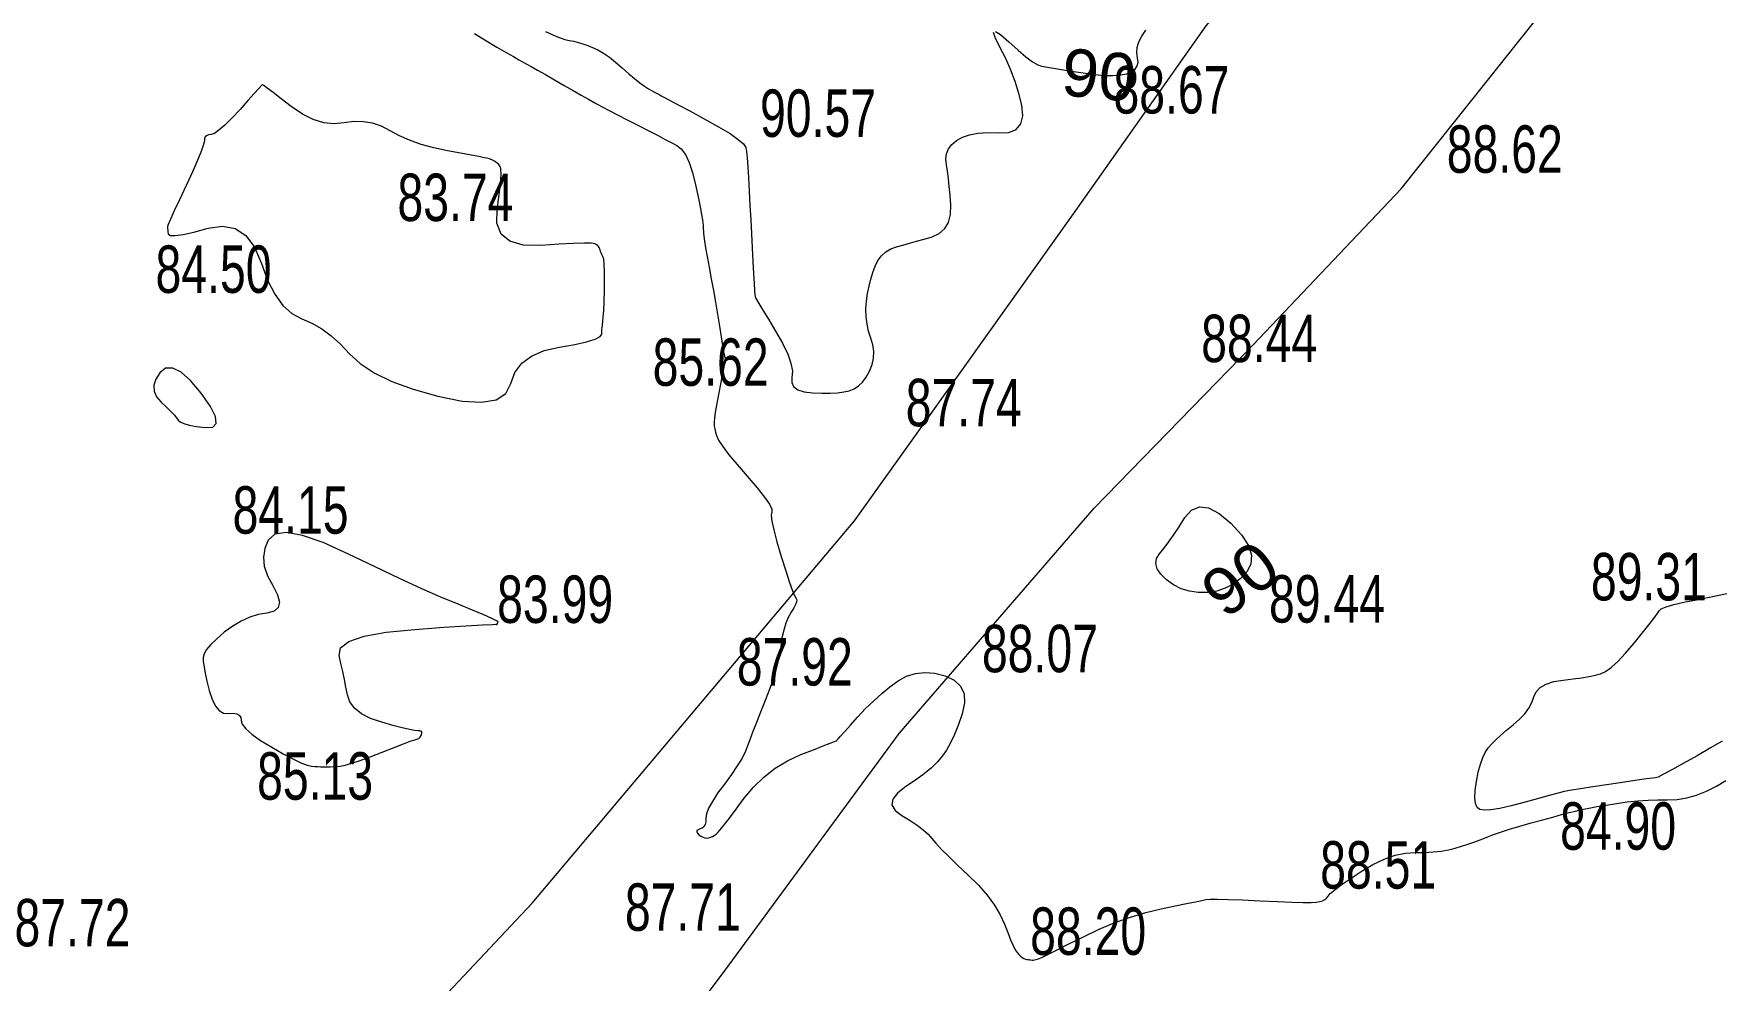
# Model space of a CAD drawing. Header units: metres. Extents: x 431726 to 434411, y 2469261 to 2472412.
# Drawn here: x 433354.3 to 433496.6, y 2471728.1 to 2471807.9 of the extents above; entities that cross this region are included whole.
import ezdxf
from ezdxf.enums import TextEntityAlignment as Align

# ---------------------------------------------------------------- set-up
doc = ezdxf.new("R2010")
doc.units = ezdxf.units.M
doc.header["$MEASUREMENT"] = 0
for name, color, linetype, lineweight in [('CAO DO', 8, 'Continuous', 18), ('duong nhua-ks', 8, 'Continuous', 18), ('MH_DongMuc', 8, 'Continuous', 18), ('MH_DongMuc_Con', 8, 'Continuous', 18)]:
    doc.layers.add(name, color=color, linetype=linetype, lineweight=lineweight)
doc.styles.get("Standard").update_dxf_attribs({"font": 'arial.ttf'})

msp = doc.modelspace()

# ---------------------------------------------------------------- linework, layer by layer
at = {"layer": 'duong nhua-ks', "color": 8, "lineweight": 0}
for points in [[(433368.33, 2471556.01), (433362.87, 2471564.74), (433357.7, 2471576.06), (433353.59, 2471590.62), (433351.42, 2471603.51), (433351.04, 2471615.11), (433352.76, 2471628.58), (433355.38, 2471640.64), (433357.55, 2471646.91), (433364.81, 2471658.81), (433379.7, 2471682.97), (433394.74, 2471705.12), (433412.62, 2471728.84), (433427.36, 2471748.89), (433443.82, 2471767.89), (433457.22, 2471781.68), (433469.72, 2471794.85), (433488.35, 2471818.26), (433505.56, 2471838.7), (433519.47, 2471858.22), (433538.03, 2471883.43), (433551.65, 2471901.7), (433556.9, 2471909.5), (433562.65, 2471919.21)], [(433279.23, 2471625.59), (433293.35, 2471635.18), (433311.92, 2471649.87), (433331.01, 2471667.22), (433349.58, 2471686.45), (433369.7, 2471706.2), (433396.39, 2471734.57), (433409.85, 2471750.52), (433423.6, 2471766.84), (433429.29, 2471774.81), (433442.06, 2471792.73), (433453.25, 2471808.58), (433465.72, 2471823.36), (433482.51, 2471844.12), (433498.96, 2471862.2), (433513.62, 2471877.63), (433525.68, 2471891.33), (433536.97, 2471905.48), (433541.88, 2471912.86)], [(433279.23, 2471625.59), (433293.35, 2471635.18), (433311.92, 2471649.87), (433331.01, 2471667.22), (433349.58, 2471686.45), (433369.7, 2471706.2), (433396.39, 2471734.57), (433409.85, 2471750.52), (433423.6, 2471766.84), (433429.29, 2471774.81), (433442.06, 2471792.73), (433453.25, 2471808.58), (433465.72, 2471823.36), (433482.51, 2471844.12), (433495.37, 2471858.25)], [(433368.33, 2471556.01), (433362.87, 2471564.74), (433357.7, 2471576.06), (433353.59, 2471590.62), (433351.42, 2471603.51), (433351.04, 2471615.11), (433352.76, 2471628.58), (433355.38, 2471640.64), (433357.55, 2471646.91), (433364.81, 2471658.81), (433379.7, 2471682.97), (433394.74, 2471705.12), (433412.62, 2471728.84), (433427.36, 2471748.89), (433443.82, 2471767.89), (433457.22, 2471781.68), (433469.72, 2471794.85), (433488.35, 2471818.26), (433505.56, 2471838.7), (433510.07, 2471845.03)]]:
    msp.add_lwpolyline(points, dxfattribs=at)
at = {"layer": 'MH_DongMuc', "color": 8, "lineweight": 0, "elevation": 90}
for points in [[(433397.53, 2471808.12), (433398.13, 2471807.83), (433398.67, 2471807.6), (433399.14, 2471807.44), (433399.53, 2471807.35), (433399.9, 2471807.28), (433400.28, 2471807.18), (433400.67, 2471807.07), (433401.08, 2471806.93), (433401.5, 2471806.77), (433401.95, 2471806.57), (433402.42, 2471806.29), (433402.92, 2471805.94), (433403.44, 2471805.53), (433404, 2471805.04), (433404.54, 2471804.55), (433405.03, 2471804.13), (433405.47, 2471803.78), (433405.87, 2471803.49), (433406.22, 2471803.28), (433406.52, 2471803.11), (433406.78, 2471802.96), (433406.99, 2471802.85), (433407.16, 2471802.76), (433407.29, 2471802.69), (433407.51, 2471802.57), (433407.99, 2471802.32), (433408.72, 2471801.93), (433409.69, 2471801.41), (433410.91, 2471800.75), (433412.13, 2471800.08), (433413.09, 2471799.5), (433413.79, 2471799.01), (433414.24, 2471798.62), (433414.42, 2471798.33), (433414.47, 2471797.98), (433414.53, 2471797.44), (433414.59, 2471796.7), (433414.65, 2471795.77), (433414.71, 2471794.65), (433414.77, 2471793.43), (433414.84, 2471792.23), (433414.9, 2471791.04), (433414.96, 2471789.87), (433415.02, 2471788.71), (433415.07, 2471787.67), (433415.12, 2471786.85), (433415.15, 2471786.26), (433415.18, 2471785.9), (433415.2, 2471785.76), (433415.22, 2471785.74), (433415.23, 2471785.71), (433415.24, 2471785.69), (433415.24, 2471785.66), (433415.25, 2471785.64), (433415.32, 2471785.51), (433415.52, 2471785.16), (433415.86, 2471784.6), (433416.33, 2471783.83), (433416.93, 2471782.84), (433417.52, 2471781.81), (433417.96, 2471780.9), (433418.23, 2471780.12), (433418.35, 2471779.46), (433418.31, 2471778.93), (433418.29, 2471778.5), (433418.45, 2471778.15), (433418.8, 2471777.89), (433419.34, 2471777.71), (433420.06, 2471777.62), (433420.84, 2471777.59), (433421.53, 2471777.59), (433422.15, 2471777.63), (433422.69, 2471777.7), (433423.15, 2471777.8), (433423.55, 2471777.96), (433423.92, 2471778.21), (433424.26, 2471778.54), (433424.58, 2471778.96), (433424.86, 2471779.46), (433425.08, 2471780.01), (433425.2, 2471780.56), (433425.22, 2471781.12), (433425.15, 2471781.68), (433424.97, 2471782.25), (433424.78, 2471782.83), (433424.65, 2471783.43), (433424.58, 2471784.05), (433424.56, 2471784.69), (433424.61, 2471785.35), (433424.7, 2471786), (433424.82, 2471786.62), (433424.96, 2471787.22), (433425.13, 2471787.78), (433425.33, 2471788.31), (433425.57, 2471788.79), (433425.87, 2471789.19), (433426.23, 2471789.51), (433426.65, 2471789.77), (433427.14, 2471789.94), (433427.66, 2471790.08), (433428.23, 2471790.24), (433428.83, 2471790.42), (433429.46, 2471790.6), (433430.13, 2471790.8), (433430.74, 2471791.07), (433431.2, 2471791.48), (433431.52, 2471792.01), (433431.69, 2471792.67), (433431.71, 2471793.47), (433431.66, 2471794.29), (433431.59, 2471795.04), (433431.52, 2471795.72), (433431.43, 2471796.33), (433431.34, 2471796.87), (433431.29, 2471797.36), (433431.35, 2471797.8), (433431.53, 2471798.21), (433431.81, 2471798.59), (433432.19, 2471798.92), (433432.69, 2471799.2), (433433.29, 2471799.4), (433434.01, 2471799.53), (433434.83, 2471799.58), (433435.75, 2471799.55), (433436.62, 2471799.59), (433437.24, 2471799.84), (433437.63, 2471800.31), (433437.78, 2471800.99), (433437.7, 2471801.89), (433437.46, 2471802.89), (433437.16, 2471803.88), (433436.79, 2471804.86), (433436.35, 2471805.84), (433435.85, 2471806.8), (433435.45, 2471807.59), (433435.33, 2471808.03)], [(433435.48, 2471808.11), (433435.91, 2471807.85), (433436.61, 2471807.24), (433437.39, 2471806.52), (433438.06, 2471805.96), (433438.61, 2471805.55), (433439.05, 2471805.29), (433439.37, 2471805.17), (433439.71, 2471805.12), (433440.21, 2471805.05), (433440.88, 2471804.94), (433441.71, 2471804.8), (433442.7, 2471804.64), (433443.71, 2471804.5), (433444.61, 2471804.41), (433445.38, 2471804.39), (433446.03, 2471804.44), (433446.56, 2471804.54), (433446.97, 2471804.71), (433447.27, 2471804.93), (433447.45, 2471805.2), (433447.52, 2471805.52), (433447.47, 2471805.9), (433447.41, 2471806.32), (433447.45, 2471806.76), (433447.59, 2471807.23), (433447.82, 2471807.72), (433448.16, 2471808.23)], [(433456.13, 2471761.94), (433455.53, 2471761.48), (433454.87, 2471761.14), (433454.15, 2471760.91), (433453.37, 2471760.79), (433452.59, 2471760.79), (433451.85, 2471760.89), (433451.16, 2471761.1), (433450.51, 2471761.42), (433449.91, 2471761.85), (433449.43, 2471762.33), (433449.13, 2471762.79), (433449.02, 2471763.23), (433449.08, 2471763.65), (433449.33, 2471764.06), (433449.69, 2471764.5), (433450.09, 2471765.02), (433450.51, 2471765.63), (433450.97, 2471766.32), (433451.46, 2471767.1), (433452.02, 2471767.74), (433452.69, 2471768.02), (433453.46, 2471767.92), (433454.35, 2471767.46), (433455.35, 2471766.63), (433456.24, 2471765.65), (433456.82, 2471764.75), (433457.08, 2471763.93), (433457.04, 2471763.19), (433456.68, 2471762.52), (433456.13, 2471761.94)], [(433496.79, 2471748.24), (433495.87, 2471747.7), (433494.69, 2471747.02), (433493.5, 2471746.35), (433492.56, 2471745.82), (433491.85, 2471745.45), (433491.39, 2471745.22), (433491.16, 2471745.15), (433490.92, 2471745.13), (433490.4, 2471745.07), (433489.61, 2471744.95), (433488.55, 2471744.8), (433487.22, 2471744.59), (433485.89, 2471744.39), (433484.85, 2471744.23), (433484.09, 2471744.11), (433483.62, 2471744.03), (433483.43, 2471744), (433483.26, 2471743.95), (433482.85, 2471743.84), (433482.19, 2471743.66), (433481.3, 2471743.41), (433480.16, 2471743.09), (433479, 2471742.79), (433478.04, 2471742.57), (433477.28, 2471742.45), (433476.71, 2471742.42), (433476.35, 2471742.48), (433476.12, 2471742.66), (433475.98, 2471742.99), (433475.92, 2471743.46), (433475.95, 2471744.08), (433476.06, 2471744.85), (433476.22, 2471745.63), (433476.41, 2471746.31), (433476.61, 2471746.88), (433476.83, 2471747.34), (433477.07, 2471747.7), (433477.36, 2471748.02), (433477.71, 2471748.37), (433478.12, 2471748.76), (433478.61, 2471749.17), (433479.16, 2471749.62), (433479.7, 2471750.09), (433480.14, 2471750.56), (433480.49, 2471751.03), (433480.75, 2471751.5), (433480.91, 2471751.98), (433481.1, 2471752.41), (433481.45, 2471752.77), (433481.94, 2471753.06), (433482.59, 2471753.27), (433483.39, 2471753.4), (433484.22, 2471753.5), (433484.94, 2471753.6), (433485.57, 2471753.71), (433486.1, 2471753.81), (433486.53, 2471753.92), (433486.94, 2471754.11), (433487.44, 2471754.47), (433488, 2471754.98), (433488.64, 2471755.66), (433489.36, 2471756.51), (433490.05, 2471757.36), (433490.6, 2471758.05), (433491.02, 2471758.6), (433491.31, 2471759), (433491.47, 2471759.24), (433491.66, 2471759.41), (433492.08, 2471759.59), (433492.71, 2471759.78), (433493.56, 2471759.98), (433494.63, 2471760.18), (433495.69, 2471760.38), (433496.55, 2471760.55), (433497.2, 2471760.7)]]:
    msp.add_lwpolyline(points, dxfattribs=at)
at = {"layer": 'MH_DongMuc_Con', "color": 8, "lineweight": 0}
for points, elevation in [([(433391.53, 2471807.94), (433392.49, 2471807.35), (433393.42, 2471806.8), (433394.19, 2471806.35), (433394.82, 2471805.99), (433395.28, 2471805.72), (433395.59, 2471805.54), (433395.89, 2471805.38), (433396.3, 2471805.15), (433396.84, 2471804.84), (433397.51, 2471804.47), (433398.29, 2471804.02), (433399.11, 2471803.56), (433399.86, 2471803.14), (433400.54, 2471802.75), (433401.15, 2471802.41), (433401.69, 2471802.1), (433402.24, 2471801.79), (433402.88, 2471801.45), (433403.6, 2471801.07), (433404.41, 2471800.65), (433405.3, 2471800.2), (433406.19, 2471799.75), (433406.96, 2471799.35), (433407.62, 2471799.01), (433408.17, 2471798.73), (433408.61, 2471798.49), (433408.98, 2471798.2), (433409.32, 2471797.72), (433409.63, 2471797.05), (433409.92, 2471796.21), (433410.18, 2471795.18), (433410.4, 2471794.16), (433410.57, 2471793.32), (433410.69, 2471792.67), (433410.77, 2471792.22), (433410.8, 2471791.95), (433410.81, 2471791.77), (433410.82, 2471791.6), (433410.83, 2471791.43), (433410.84, 2471791.26), (433410.85, 2471791.09), (433410.87, 2471790.84), (433410.94, 2471790.43), (433411.03, 2471789.86), (433411.16, 2471789.12), (433411.33, 2471788.23), (433411.51, 2471787.25), (433411.69, 2471786.26), (433411.86, 2471785.27), (433412.02, 2471784.27), (433412.19, 2471783.26), (433412.33, 2471782.35), (433412.46, 2471781.62), (433412.55, 2471781.09), (433412.62, 2471780.75), (433412.66, 2471780.61), (433412.69, 2471780.54), (433412.69, 2471780.46), (433412.69, 2471780.35), (433412.67, 2471780.21), (433412.63, 2471780.06), (433412.58, 2471779.82), (433412.5, 2471779.46), (433412.4, 2471778.98), (433412.29, 2471778.36), (433412.15, 2471777.62), (433412.01, 2471776.89), (433411.9, 2471776.27), (433411.82, 2471775.79), (433411.77, 2471775.44), (433411.74, 2471775.21), (433411.74, 2471775.03), (433411.76, 2471774.83), (433411.8, 2471774.59), (433411.86, 2471774.32), (433411.95, 2471774.02), (433412.12, 2471773.63), (433412.47, 2471773.09), (433412.99, 2471772.41), (433413.68, 2471771.57), (433414.53, 2471770.59), (433415.37, 2471769.62), (433416, 2471768.84), (433416.42, 2471768.23), (433416.63, 2471767.82), (433416.63, 2471767.58), (433416.57, 2471767.32), (433416.63, 2471766.81), (433416.78, 2471766.06), (433417.05, 2471765.07), (433417.41, 2471763.83), (433417.8, 2471762.61), (433418.12, 2471761.64), (433418.37, 2471760.92), (433418.56, 2471760.47), (433418.68, 2471760.27), (433418.73, 2471760.16), (433418.71, 2471760), (433418.62, 2471759.77), (433418.47, 2471759.48), (433418.24, 2471759.12), (433418, 2471758.69), (433417.79, 2471758.19), (433417.62, 2471757.61), (433417.47, 2471756.95), (433417.37, 2471756.21), (433417.24, 2471755.41), (433417.05, 2471754.56), (433416.78, 2471753.65), (433416.46, 2471752.69), (433416.06, 2471751.67), (433415.66, 2471750.69), (433415.32, 2471749.82), (433415.02, 2471749.07), (433414.79, 2471748.43), (433414.6, 2471747.9), (433414.4, 2471747.39), (433414.1, 2471746.81), (433413.7, 2471746.16), (433413.21, 2471745.43), (433412.62, 2471744.63), (433412.04, 2471743.85), (433411.6, 2471743.16), (433411.28, 2471742.59), (433411.1, 2471742.11), (433411.05, 2471741.74), (433411.04, 2471741.45), (433410.98, 2471741.21), (433410.89, 2471741.03), (433410.75, 2471740.91), (433410.56, 2471740.84), (433410.4, 2471740.78), (433410.3, 2471740.71), (433410.29, 2471740.61), (433410.34, 2471740.5), (433410.47, 2471740.36), (433410.64, 2471740.23), (433410.81, 2471740.14), (433410.97, 2471740.09), (433411.13, 2471740.07), (433411.29, 2471740.09), (433411.45, 2471740.14), (433411.61, 2471740.21), (433411.76, 2471740.3), (433411.92, 2471740.41), (433412.07, 2471740.55), (433412.27, 2471740.78), (433412.6, 2471741.18), (433413.05, 2471741.76), (433413.61, 2471742.51), (433414.29, 2471743.43), (433415.07, 2471744.38), (433415.94, 2471745.22), (433416.9, 2471745.96), (433417.94, 2471746.59), (433419.06, 2471747.11), (433420.12, 2471747.52), (433420.95, 2471747.85), (433421.54, 2471748.08), (433421.91, 2471748.23), (433422.05, 2471748.28), (433422.07, 2471748.28), (433422.09, 2471748.29), (433422.11, 2471748.31), (433422.12, 2471748.32), (433422.13, 2471748.35), (433422.21, 2471748.44), (433422.42, 2471748.68), (433422.77, 2471749.07), (433423.24, 2471749.6), (433423.85, 2471750.27), (433424.53, 2471750.99), (433425.21, 2471751.66), (433425.9, 2471752.27), (433426.58, 2471752.82), (433427.27, 2471753.33), (433427.98, 2471753.72), (433428.74, 2471753.96), (433429.53, 2471754.05), (433430.36, 2471753.98), (433431.24, 2471753.75), (433432.01, 2471753.38), (433432.54, 2471752.88), (433432.83, 2471752.24), (433432.88, 2471751.47), (433432.68, 2471750.56), (433432.36, 2471749.64), (433432.03, 2471748.82), (433431.69, 2471748.1), (433431.35, 2471747.48), (433431, 2471746.97), (433430.59, 2471746.5), (433430.08, 2471746), (433429.46, 2471745.49), (433428.75, 2471744.96), (433427.92, 2471744.42), (433427.21, 2471743.87), (433426.82, 2471743.36), (433426.75, 2471742.87), (433427.01, 2471742.4), (433427.59, 2471741.97), (433428.28, 2471741.55), (433428.88, 2471741.15), (433429.38, 2471740.76), (433429.8, 2471740.39), (433430.12, 2471740.03), (433430.46, 2471739.63), (433430.94, 2471739.12), (433431.55, 2471738.51), (433432.29, 2471737.79), (433433.16, 2471736.97), (433434.04, 2471736.1), (433434.79, 2471735.25), (433435.4, 2471734.42), (433435.89, 2471733.61), (433436.24, 2471732.82), (433436.52, 2471732.1), (433436.76, 2471731.5), (433436.98, 2471731.01), (433437.16, 2471730.65), (433437.32, 2471730.41), (433437.46, 2471730.24), (433437.6, 2471730.1), (433437.74, 2471729.99), (433437.88, 2471729.91), (433438.01, 2471729.87), (433438.14, 2471729.84), (433438.27, 2471729.82), (433438.38, 2471729.8), (433438.48, 2471729.79), (433438.57, 2471729.78), (433438.66, 2471729.78), (433438.77, 2471729.8), (433438.89, 2471729.82), (433439.02, 2471729.86), (433439.17, 2471729.92), (433439.44, 2471730.04), (433439.95, 2471730.28), (433440.7, 2471730.65), (433441.68, 2471731.14), (433442.91, 2471731.75), (433444.24, 2471732.39), (433445.56, 2471732.94), (433446.87, 2471733.41), (433448.17, 2471733.8), (433449.46, 2471734.1), (433450.64, 2471734.35), (433451.6, 2471734.55), (433452.36, 2471734.7), (433452.9, 2471734.81), (433453.23, 2471734.88), (433453.59, 2471734.91), (433454.22, 2471734.92), (433455.14, 2471734.9), (433456.33, 2471734.86), (433457.8, 2471734.79), (433459.28, 2471734.72), (433460.49, 2471734.67), (433461.44, 2471734.64), (433462.13, 2471734.64), (433462.56, 2471734.66), (433462.83, 2471734.71), (433463.07, 2471734.78), (433463.26, 2471734.88), (433463.42, 2471735.01), (433463.54, 2471735.17), (433463.73, 2471735.39), (433464.11, 2471735.71), (433464.66, 2471736.12), (433465.41, 2471736.63), (433466.33, 2471737.24), (433467.33, 2471737.84), (433468.28, 2471738.29), (433469.2, 2471738.62), (433470.07, 2471738.8), (433470.9, 2471738.86), (433471.68, 2471738.86), (433472.41, 2471738.9), (433473.08, 2471738.97), (433473.7, 2471739.08), (433474.27, 2471739.22), (433474.8, 2471739.39), (433475.33, 2471739.56), (433475.85, 2471739.74), (433476.37, 2471739.93), (433476.87, 2471740.13), (433477.43, 2471740.34), (433478.09, 2471740.57), (433478.85, 2471740.81), (433479.71, 2471741.07), (433480.68, 2471741.35), (433481.65, 2471741.61), (433482.5, 2471741.85), (433483.25, 2471742.05), (433483.89, 2471742.22), (433484.42, 2471742.35), (433484.93, 2471742.47), (433485.54, 2471742.6), (433486.23, 2471742.73), (433487.02, 2471742.86), (433487.89, 2471743), (433488.79, 2471743.12), (433489.68, 2471743.22), (433490.54, 2471743.28), (433491.37, 2471743.3), (433492.19, 2471743.3), (433493, 2471743.33), (433493.81, 2471743.46), (433494.64, 2471743.69), (433495.47, 2471744.02), (433496.31, 2471744.46), (433497.1, 2471744.93)], 88), ([(433373.56, 2471803.54), (433373.33, 2471803.29), (433372.95, 2471802.87), (433372.42, 2471802.29), (433371.75, 2471801.54), (433371.05, 2471800.79), (433370.46, 2471800.2), (433369.97, 2471799.78), (433369.59, 2471799.51), (433369.3, 2471799.42), (433369.1, 2471799.38), (433368.93, 2471799.31), (433368.82, 2471799.21), (433368.76, 2471799.07), (433368.74, 2471798.89), (433368.68, 2471798.59), (433368.5, 2471798.06), (433368.19, 2471797.3), (433367.76, 2471796.32), (433367.2, 2471795.11), (433366.64, 2471793.92), (433366.2, 2471792.97), (433365.89, 2471792.28), (433365.7, 2471791.84), (433365.63, 2471791.65), (433365.63, 2471791.58), (433365.64, 2471791.48), (433365.65, 2471791.36), (433365.67, 2471791.21), (433365.7, 2471791.03), (433365.86, 2471790.9), (433366.27, 2471790.89), (433366.94, 2471790.98), (433367.86, 2471791.19), (433369.05, 2471791.51), (433370.27, 2471791.69), (433371.34, 2471791.48), (433372.24, 2471790.89), (433372.98, 2471789.91), (433373.55, 2471788.55), (433374.08, 2471787.12), (433374.68, 2471785.94), (433375.36, 2471785), (433376.12, 2471784.31), (433376.95, 2471783.88), (433377.81, 2471783.51), (433378.64, 2471783.03), (433379.44, 2471782.44), (433380.23, 2471781.74), (433380.99, 2471780.92), (433381.88, 2471780.09), (433383.08, 2471779.31), (433384.57, 2471778.59), (433386.36, 2471777.93), (433388.45, 2471777.34), (433390.49, 2471776.93), (433392.12, 2471776.83), (433393.35, 2471777.05), (433394.17, 2471777.58), (433394.6, 2471778.43), (433394.94, 2471779.35), (433395.52, 2471780.12), (433396.34, 2471780.73), (433397.41, 2471781.19), (433398.71, 2471781.49), (433399.99, 2471781.71), (433400.99, 2471781.94), (433401.7, 2471782.15), (433402.13, 2471782.37), (433402.27, 2471782.59), (433402.28, 2471782.79), (433402.28, 2471782.97), (433402.3, 2471783.14), (433402.32, 2471783.29), (433402.34, 2471783.42), (433402.37, 2471783.63), (433402.4, 2471784.01), (433402.43, 2471784.58), (433402.46, 2471785.32), (433402.49, 2471786.23), (433402.51, 2471787.15), (433402.5, 2471787.9), (433402.48, 2471788.49), (433402.43, 2471788.9), (433402.36, 2471789.14), (433402.28, 2471789.29), (433402.22, 2471789.43), (433402.16, 2471789.56), (433402.12, 2471789.68), (433402.09, 2471789.79), (433402.06, 2471789.89), (433402, 2471789.98), (433401.91, 2471790.06), (433401.81, 2471790.14), (433401.68, 2471790.2), (433401.38, 2471790.25), (433400.77, 2471790.25), (433399.86, 2471790.23), (433398.65, 2471790.16), (433397.12, 2471790.06), (433395.63, 2471790.09), (433394.52, 2471790.41), (433393.78, 2471791.02), (433393.42, 2471791.93), (433393.44, 2471793.12), (433393.61, 2471794.34), (433393.72, 2471795.32), (433393.77, 2471796.05), (433393.75, 2471796.54), (433393.66, 2471796.79), (433393.55, 2471796.91), (433393.43, 2471797.01), (433393.32, 2471797.1), (433393.21, 2471797.17), (433393.11, 2471797.23), (433393, 2471797.28), (433392.9, 2471797.32), (433392.79, 2471797.36), (433392.68, 2471797.39), (433392.57, 2471797.42), (433392.35, 2471797.46), (433391.91, 2471797.55), (433391.25, 2471797.67), (433390.36, 2471797.84), (433389.26, 2471798.05), (433388.09, 2471798.3), (433387.02, 2471798.59), (433386.06, 2471798.93), (433385.19, 2471799.31), (433384.42, 2471799.73), (433383.68, 2471800.11), (433382.93, 2471800.37), (433382.15, 2471800.5), (433381.35, 2471800.51), (433380.53, 2471800.4), (433379.68, 2471800.31), (433378.81, 2471800.4), (433377.92, 2471800.68), (433377.01, 2471801.14), (433376.07, 2471801.78), (433375.21, 2471802.44), (433374.54, 2471802.95), (433374.05, 2471803.32), (433373.76, 2471803.54), (433373.65, 2471803.62), (433373.56, 2471803.54)], 84), ([(433365.53, 2471776.44), (433365.89, 2471776.08), (433366.18, 2471775.78), (433366.39, 2471775.53), (433366.53, 2471775.33), (433366.7, 2471775.17), (433367.01, 2471775.03), (433367.47, 2471774.9), (433368.07, 2471774.79), (433368.82, 2471774.7), (433369.46, 2471774.74), (433369.74, 2471775.05), (433369.67, 2471775.64), (433369.25, 2471776.48), (433368.47, 2471777.6), (433367.57, 2471778.67), (433366.77, 2471779.37), (433366.07, 2471779.72), (433365.47, 2471779.71), (433364.98, 2471779.33), (433364.64, 2471778.79), (433364.48, 2471778.27), (433364.5, 2471777.77), (433364.7, 2471777.3), (433365.09, 2471776.85), (433365.53, 2471776.44)], 84), ([(433378.77, 2471765), (433377.03, 2471765.6), (433375.67, 2471765.84), (433374.7, 2471765.7), (433374.13, 2471765.2), (433373.83, 2471764.5), (433373.73, 2471763.77), (433373.8, 2471763), (433374.06, 2471762.2), (433374.51, 2471761.37), (433374.91, 2471760.6), (433375.07, 2471759.98), (433374.97, 2471759.52), (433374.62, 2471759.21), (433374.02, 2471759.05), (433373.29, 2471758.93), (433372.57, 2471758.7), (433371.85, 2471758.38), (433371.13, 2471757.96), (433370.42, 2471757.44), (433369.79, 2471756.89), (433369.29, 2471756.41), (433368.93, 2471755.99), (433368.71, 2471755.62), (433368.64, 2471755.31), (433368.65, 2471754.97), (433368.71, 2471754.53), (433368.82, 2471753.97), (433368.96, 2471753.3), (433369.15, 2471752.52), (433369.39, 2471751.78), (433369.67, 2471751.21), (433369.99, 2471750.82), (433370.36, 2471750.61), (433370.78, 2471750.58), (433371.17, 2471750.6), (433371.47, 2471750.55), (433371.68, 2471750.44), (433371.81, 2471750.25), (433371.84, 2471749.99), (433371.93, 2471749.67), (433372.24, 2471749.28), (433372.75, 2471748.83), (433373.48, 2471748.31), (433374.42, 2471747.73), (433375.39, 2471747.18), (433376.21, 2471746.75), (433376.88, 2471746.43), (433377.4, 2471746.23), (433377.77, 2471746.15), (433378.05, 2471746.12), (433378.31, 2471746.11), (433378.54, 2471746.09), (433378.75, 2471746.08), (433378.94, 2471746.07), (433379.13, 2471746.07), (433379.36, 2471746.08), (433379.61, 2471746.1), (433379.89, 2471746.12), (433380.21, 2471746.15), (433380.61, 2471746.23), (433381.17, 2471746.39), (433381.88, 2471746.62), (433382.74, 2471746.93), (433383.75, 2471747.33), (433384.74, 2471747.72), (433385.53, 2471748.02), (433386.11, 2471748.24), (433386.49, 2471748.37), (433386.68, 2471748.41), (433386.76, 2471748.43), (433386.83, 2471748.48), (433386.91, 2471748.55), (433386.98, 2471748.65), (433387.05, 2471748.78), (433387.09, 2471748.91), (433387.08, 2471749.01), (433387.02, 2471749.08), (433386.91, 2471749.11), (433386.75, 2471749.12), (433386.48, 2471749.15), (433386.04, 2471749.23), (433385.43, 2471749.37), (433384.65, 2471749.57), (433383.7, 2471749.84), (433382.76, 2471750.17), (433382, 2471750.56), (433381.42, 2471751.03), (433381.02, 2471751.56), (433380.81, 2471752.16), (433380.68, 2471752.8), (433380.55, 2471753.45), (433380.41, 2471754.12), (433380.26, 2471754.79), (433380.11, 2471755.48), (433380.24, 2471756.12), (433380.94, 2471756.66), (433382.22, 2471757.1), (433384.07, 2471757.44), (433386.49, 2471757.68), (433388.94, 2471757.85), (433390.84, 2471757.98), (433392.21, 2471758.06), (433393.05, 2471758.1), (433393.34, 2471758.11), (433393.37, 2471758.09), (433393.4, 2471758.09), (433393.42, 2471758.09), (433393.44, 2471758.11), (433393.45, 2471758.13), (433393.47, 2471758.16), (433393.48, 2471758.19), (433393.5, 2471758.23), (433393.51, 2471758.27), (433393.52, 2471758.31), (433393.4, 2471758.41), (433393, 2471758.6), (433392.33, 2471758.9), (433391.37, 2471759.29), (433390.15, 2471759.79), (433388.69, 2471760.4), (433387.03, 2471761.12), (433385.19, 2471761.97), (433383.14, 2471762.94), (433380.91, 2471764.03), (433378.77, 2471765)], 84)]:
    msp.add_lwpolyline(points, dxfattribs=dict(at, elevation=elevation))

# ---------------------------------------------------------------- texts
at = {"layer": 'CAO DO', "color": 8, "lineweight": 0, "width": 0.7}
for s, p in [('88.67', (433445.44, 2471801.19, 88.67)), ('90.57', (433415.62, 2471799.22, 90.57)), ('88.62', (433473.56, 2471796.19, 88.62)), ('83.74', (433385.03, 2471792.12, 83.74)), ('84.50', (433364.62, 2471786.06, 84.5)), ('88.44', (433452.84, 2471780.22, 88.44)), ('85.62', (433406.56, 2471778.22, 85.61)), ('87.74', (433427.91, 2471774.81, 87.74)), ('84.15', (433371.12, 2471765.75, 84.15)), ('89.31', (433485.72, 2471760.12, 89.31)), ('83.99', (433393.44, 2471758.22, 83.99)), ('89.44', (433458.56, 2471758.25, 89.44)), ('88.07', (433434.34, 2471754.06, 88.07)), ('87.92', (433413.66, 2471752.94, 87.92)), ('85.13', (433373.19, 2471743.31, 85.13)), ('84.90', (433483.12, 2471739.09, 84.9)), ('88.51', (433462.88, 2471735.81, 88.51)), ('87.71', (433404.22, 2471732.25, 87.71)), ('87.72', (433352.72, 2471730.94, 87.72)), ('88.20', (433438.41, 2471730.22, 88.2))]:
    msp.add_text(s, height=4, dxfattribs=at).set_placement(p)
at = {"layer": 'MH_DongMuc', "color": 8, "lineweight": 0}
for rotation, p in [(354.7269, (433444.21, 2471804.45, 90)), (37.3029, (433456.13, 2471761.94, 90))]:
    msp.add_text('90', height=4, rotation=rotation, dxfattribs=at).set_placement(p, align=Align.MIDDLE)

doc.saveas('drawing.dxf')
